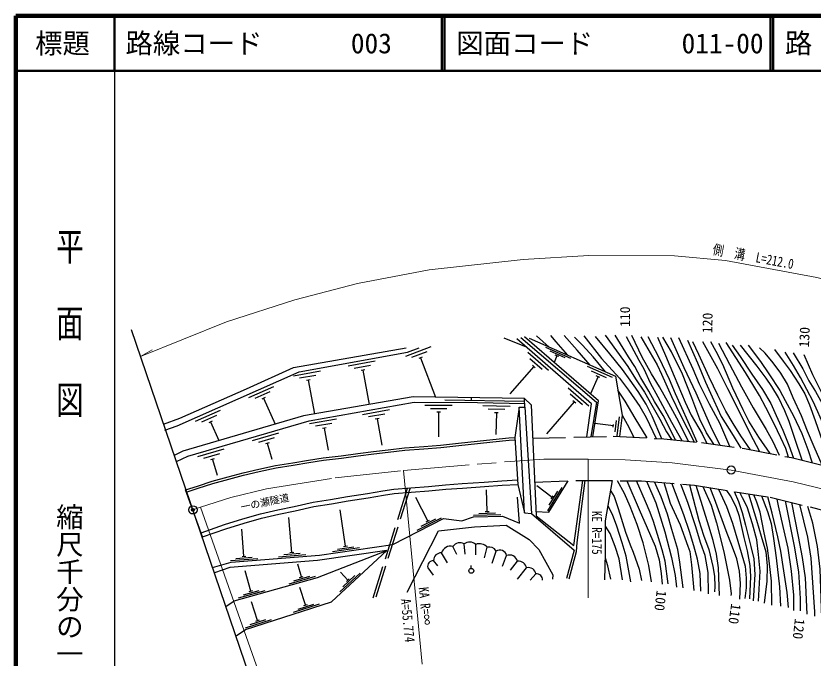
# Model space of a CAD drawing. Units: millimetres at full size, sheet at 1:1000; details may follow other scales. Extents: x 40000 to 680000, y 20000 to 380000.
# Drawn here: x 40000 to 185514, y 262724 to 380000 of the extents above; entities that cross this region are included whole.
import ezdxf
from ezdxf.enums import TextEntityAlignment as Align

# ---------------------------------------------------------------- set-up
doc = ezdxf.new("R2010")
doc.units = ezdxf.units.MM
doc.header["$LTSCALE"] = 1000
doc.header["$PDMODE"] = 32
doc.header["$PDSIZE"] = 500
doc.linetypes.add('CHAIN', pattern=[18.5, 12, -1.5, 3.5, -1.5])
doc.linetypes.add('DASHED', pattern=[7.5, 6, -1.5])
for name, color, linetype, lineweight in [('M-BGD', 7, 'Continuous', 25), ('M-BMK', 2, 'CHAIN', 13), ('M-BMK-OTRS', 5, 'Continuous', 25), ('M-BMK-SRVR', 3, 'Continuous', 25), ('M-STR-HTXT', 7, 'Continuous', 13), ('M-TTL', 2, 'Continuous', 140), ('M-TTL-BAND', 7, 'Continuous', 25), ('M-TTL-LINE', 7, 'Continuous', 50)]:
    doc.layers.add(name, color=color, linetype=linetype, lineweight=lineweight)
for name, color, linetype in [('M-BMK-HTXT', 7, 'Continuous'), ('M-OTRS', 6, 'Continuous'), ('M-TTL-TXT', 7, 'Continuous')]:
    doc.layers.add(name, color=color, linetype=linetype)
doc.styles.add('@ＭＳ ゴシック', font='')
doc.styles.add('ＭＳ ゴシック', font='')
doc.styles.get('@ＭＳ ゴシック').set_extended_font_data('@MS Gothic')
doc.styles.get('ＭＳ ゴシック').set_extended_font_data('MS Gothic')

msp = doc.modelspace()

# ---------------------------------------------------------------- linework, layer by layer
at = {"layer": 'M-BGD'}
for p, q in [((133230, 319505), (129133, 321137)), ((137362, 319514), (135024, 321553)), ((115762, 319574), (111086, 317802)), ((141297, 317455), (136721, 319469)), ((140261, 317583), (137515, 318791)), ((115039, 318658), (112234, 317596)), ((114177, 317690), (113522, 317442)), ((113849, 317566), (116566, 310397)), ((137218, 315215), (133457, 318509)), ((136070, 315422), (133814, 317399)), ((138768, 317913), (138247, 316730)), ((139088, 317772), (138447, 318054)), ((105587, 316918), (100666, 316030)), ((104709, 316150), (101757, 315617)), ((134547, 315959), (130163, 310954)), ((134810, 315728), (134283, 316190)), ((148909, 313942), (144332, 315956)), ((95612, 315118), (90691, 314230)), ((94734, 314350), (91782, 313817)), ((103684, 315355), (102995, 315231)), ((103340, 315293), (104464, 309064)), ((147812, 313933), (145066, 315141)), ((93709, 313555), (93020, 313431)), ((93365, 313493), (94476, 307333)), ((146258, 314125), (144876, 310984)), ((146578, 313984), (145938, 314266)), ((87003, 312279), (82435, 310247)), ((144597, 308753), (140835, 312047)), ((86333, 311325), (83592, 310105)), ((85526, 310309), (84887, 310025)), ((85206, 310167), (87300, 305462)), ((123115, 310295), (123106, 309812)), ((143449, 308960), (141192, 310937)), ((119658, 308825), (114658, 308830)), ((118322, 309908), (132863, 309618)), ((130234, 308667), (125235, 308796)), ((132847, 289227), (131878, 308539)), ((131893, 308571), (132926, 308571)), ((132926, 308571), (134102, 289097)), ((141925, 309497), (136843, 303694)), ((142189, 309267), (141662, 309728)), ((77301, 307963), (72733, 305931)), ((108203, 308035), (103278, 307174)), ((107322, 307272), (104366, 306755)), ((118658, 308226), (115658, 308229)), ((117507, 307627), (116807, 307628)), ((117157, 307627), (117153, 303099)), ((129218, 308093), (126219, 308170)), ((128053, 307523), (127354, 307541)), ((127704, 307532), (127602, 303561)), ((76631, 307008), (73891, 305789)), ((75825, 305993), (75185, 305708)), ((75505, 305850), (77020, 302444)), ((98535, 306345), (93610, 305484)), ((97653, 305582), (94698, 305065)), ((106292, 306483), (105603, 306362)), ((105947, 306422), (106785, 301627)), ((149062, 305145), (145698, 305592)), ((149370, 304045), (149647, 306126)), ((149724, 303291), (150185, 306761)), ((96624, 304793), (95934, 304672)), ((96279, 304732), (96985, 300696)), ((149030, 304902), (149094, 305388)), ((87927, 303809), (83130, 302399)), ((87137, 302951), (84259, 302105)), ((86203, 302051), (85531, 301854)), ((85867, 301952), (86713, 299074)), ((77935, 300872), (73138, 299462)), ((77145, 300015), (74267, 299169)), ((76211, 299115), (75539, 298917)), ((75875, 299016), (76721, 296138)), ((137885, 292075), (135101, 294207)), ((74081, 284835), (70941, 293454)), ((126008, 289485), (125899, 293435)), ((137077, 289634), (139712, 293883)), ((137349, 290642), (138930, 293191)), ((115179, 287757), (112995, 292036)), ((137700, 291777), (138069, 292372)), ((100164, 283145), (99193, 289816)), ((90368, 282032), (89846, 288394)), ((113224, 286086), (117678, 288359)), ((113979, 286808), (116651, 288171)), ((123526, 288816), (128524, 288955)), ((124517, 289144), (127516, 289227)), ((125658, 289476), (126358, 289495)), ((132847, 289227), (134102, 289097)), ((114867, 287598), (115490, 287916)), ((81625, 281315), (81221, 286240)), ((97777, 282191), (102724, 282911)), ((98723, 282632), (101692, 283064)), ((99818, 283094), (100510, 283195)), ((120473, 281614), (119775, 283129)), ((122033, 281711), (121812, 283592)), ((123932, 281565), (123937, 283473)), ((125540, 281040), (126033, 282954)), ((79182, 280513), (84165, 280921)), ((80154, 280894), (83144, 281139)), ((81276, 281287), (81973, 281344)), ((87925, 281230), (92908, 281638)), ((88897, 281610), (91887, 281855)), ((90019, 282003), (90717, 282060)), ((118809, 280111), (117683, 281920)), ((126937, 280080), (127650, 282274)), ((128812, 279530), (129568, 281455)), ((92119, 277554), (91469, 279861)), ((116999, 279545), (116252, 280535)), ((123122, 279107), (123122, 279615)), ((130291, 278770), (131570, 280408)), ((82901, 274957), (81855, 278670)), ((99153, 274833), (102818, 278234)), ((100578, 276973), (99250, 278403)), ((115178, 279193), (116151, 277857)), ((131534, 277129), (133231, 279175)), ((134929, 278078), (133851, 276936)), ((89875, 276299), (94688, 277655)), ((90756, 276859), (93644, 277672)), ((91782, 277459), (92456, 277649)), ((99682, 275733), (101881, 277774)), ((100321, 276735), (100834, 277211)), ((80657, 273702), (85470, 275058)), ((81538, 274262), (84426, 275075)), ((82564, 274862), (83238, 275052)), ((92879, 272417), (91840, 275633)), ((84112, 269586), (83014, 272988)), ((90684, 271078), (95442, 272614)), ((91543, 271671), (94398, 272592)), ((92546, 272309), (93212, 272524)), ((81917, 268247), (86675, 269784)), ((82777, 268840), (85632, 269762)), ((83779, 269479), (84445, 269694))]:
    msp.add_line(p, q, dxfattribs=at)
at = {"layer": 'M-BGD', "linetype": 'DASHED'}
for p, q in [((105196, 273697), (111493, 293769)), ((111938, 293804), (105699, 273857))]:
    msp.add_line(p, q, dxfattribs=at)
at = {"layer": 'M-BGD'}
for points in [[(140757, 318021), (138590, 320497), (137622, 321662)], [(144835, 316227), (142426, 318968), (140105, 321615)], [(147545, 321699), (151693, 315997), (153113, 313725), (154726, 311302), (156086, 308882), (157516, 306353), (158784, 304031), (159657, 302624)], [(160375, 302553), (158130, 307014), (156569, 309600), (155506, 311467), (154079, 313890), (152964, 316000), (151804, 317730), (149378, 321686)], [(162787, 302314), (160645, 306522), (159207, 309222), (157483, 312259), (156031, 314614), (154318, 317686), (152427, 321621)], [(144212, 303115), (145066, 309139), (131459, 321056)], [(132164, 321270), (145985, 309443), (144954, 303132)], [(145308, 303140), (146352, 309704), (132851, 321407)], [(133690, 321130), (149447, 314197), (150679, 307065), (150162, 303170)], [(147632, 314996), (145357, 317755), (143415, 319897), (141976, 321347)], [(143659, 321558), (146900, 317410), (150187, 313813), (151821, 311642), (153898, 308643), (155052, 306636), (156859, 302833)], [(157924, 302780), (156127, 306932), (155033, 309114), (153604, 311388), (152132, 313466), (150743, 315415), (148440, 318275), (145817, 321423)], [(151381, 321433), (153735, 317127), (154639, 315540), (155770, 313020), (157207, 310438), (159701, 305813), (161529, 302439)], [(154089, 321416), (157031, 316253), (157865, 314552), (159662, 310477), (161324, 307062), (163823, 302211)], [(164376, 302156), (162736, 305867), (161559, 308445), (160433, 310957), (159300, 313581), (157438, 317567), (155438, 321366)], [(157121, 321359), (158578, 317961), (160182, 314234), (162167, 309447), (163239, 307100), (165242, 303649), (166137, 301941)], [(167429, 301759), (166079, 303879), (164816, 306375), (163402, 310225), (161701, 314547), (159669, 318640), (158109, 321340)], [(159510, 321286), (161950, 315804), (164140, 311194), (166767, 305079), (168481, 301611)], [(170332, 301350), (168478, 305616), (166592, 309125), (164760, 312769), (163625, 315516), (161020, 321217)], [(162606, 320756), (164440, 316641), (165893, 313138), (167382, 309757), (168719, 306839), (170901, 303344), (172320, 301070)], [(174072, 300769), (172340, 303323), (170911, 305551), (169603, 307827), (168132, 310725), (166568, 314015), (164650, 318157), (163558, 320498)], [(165349, 320524), (168086, 315632), (169873, 311964), (171895, 307990), (173983, 303828), (175707, 300454)], [(177690, 300072), (175598, 303083), (173793, 305999), (172752, 308043), (170897, 312047), (169065, 316324), (167797, 318733), (166857, 320491)], [(168233, 320247), (170270, 316403), (172423, 312242), (174584, 308416), (176951, 304439), (178166, 302303), (179355, 299752)], [(181017, 299432), (180568, 301027), (179657, 302972), (178394, 305496), (176885, 308459), (175745, 310708), (174690, 312406), (173199, 314898), (171432, 317642), (169652, 320375)], [(66964, 305419), (69908, 306549), (82101, 311903), (90651, 315820), (111246, 319406)], [(67158, 304353), (69458, 305130), (91684, 315019), (111470, 318589), (113613, 319401)], [(170770, 319894), (172184, 317792), (174353, 314569), (176299, 311765), (177803, 309231), (178777, 307049), (180017, 304370), (181068, 301607), (181966, 299229)], [(183545, 298845), (182167, 302833), (181157, 305953), (180363, 307866), (179195, 310285), (177993, 312299), (176936, 313848), (175296, 316035), (172298, 319882)], [(173660, 319840), (175916, 316877), (177471, 314612), (179426, 311621), (180401, 309757), (181924, 306936), (183459, 303763), (184590, 300833), (185381, 298399)], [(187169, 297965), (185718, 301306), (184510, 304159), (183377, 306952), (181870, 310260), (180829, 312761), (179622, 314732), (178234, 316614), (176761, 318392), (175730, 319396)], [(178492, 319057), (180066, 316950), (181307, 315224), (182935, 312802), (184001, 310992), (184888, 308970), (185908, 306140), (187239, 302291), (188398, 298817), (189009, 297517)], [(191021, 296985), (190031, 298916), (188832, 301751), (187661, 304766), (186414, 307705), (185508, 309565), (183244, 313978), (181921, 316163), (180411, 318614)], [(181899, 318452), (183637, 315560), (184750, 313344), (185962, 311426), (187462, 308694), (189225, 305201), (190509, 302384), (193104, 296338)], [(194038, 296047), (192899, 300032), (191744, 302826), (190598, 304886), (187038, 311293), (185490, 314473), (183909, 318077)], [(155214, 302916), (153029, 306539), (151242, 309641), (149889, 311639)], [(132831, 310145), (112511, 310459), (92512, 306993), (70491, 300527), (68903, 299747)], [(132926, 308571), (132831, 310145), (134064, 308979)], [(69295, 298602), (71375, 299570), (93519, 306077), (112710, 309432), (124274, 309421), (132888, 309200)], [(131878, 308539), (131068, 303033), (131610, 294441), (132847, 289227)], [(134064, 308979), (134957, 288704), (141852, 283268), (143484, 295156)], [(150679, 307065), (151872, 304891), (152826, 303036)], [(134923, 289469), (137255, 289353), (140815, 295090)], [(140984, 277193), (142352, 282183), (142444, 283849), (143899, 295154)], [(147514, 277015), (147632, 281839), (147651, 287786), (148905, 295127)], [(156021, 276625), (155559, 279654), (154474, 283773), (153378, 287103), (152098, 290401), (151112, 292805), (149812, 295123)], [(151501, 295114), (153785, 289885), (156685, 283169), (157435, 280674), (157793, 278152), (157997, 276193)], [(159071, 276258), (158502, 280400), (157989, 282514), (157123, 285305), (156407, 287661), (155760, 289320), (154947, 291320), (153291, 295104)], [(155085, 295027), (156809, 291091), (158429, 285780), (159672, 281074), (160328, 277801), (160590, 275648)], [(161817, 275554), (161213, 280217), (160858, 282546), (159763, 286212), (158916, 288992), (157808, 292169), (156575, 294903)], [(158289, 294760), (159447, 290990), (161264, 287068), (162631, 283143), (163020, 282174), (163304, 279726), (163743, 275075)], [(165058, 274939), (164882, 278138), (164446, 280791), (163756, 283245), (162983, 285832), (161941, 288908), (159722, 294641)], [(166455, 274443), (166382, 278336), (165834, 281427), (165050, 283635), (164065, 286873), (162632, 291134), (161373, 294504)], [(162969, 294371), (164655, 287825), (165526, 285194), (166507, 282531), (167217, 279470), (167498, 277660), (167588, 275813), (167528, 274826)], [(168454, 274164), (168223, 279178), (167908, 281707), (167308, 284188), (166512, 286807), (164146, 294253)], [(165377, 294056), (166914, 290626), (167903, 287433), (169230, 282142), (170251, 276938), (170560, 274480), (170501, 274133)], [(148576, 293201), (149213, 292212), (149941, 290044), (151300, 285705), (152149, 283409), (152668, 282084), (153755, 278967), (154171, 276896)], [(172146, 273475), (172239, 276358), (172057, 278576), (171591, 280867), (170838, 282995), (169672, 285972), (167525, 291775), (166751, 293835)], [(168230, 293598), (169707, 290394), (170788, 287381), (171811, 284087), (173099, 279527), (173310, 277289), (173308, 275547), (173042, 273613)], [(173989, 273563), (174138, 277612), (174023, 279620), (173564, 282299), (172961, 284747), (172082, 288555), (171478, 290359), (170457, 292347), (169773, 293351)], [(171096, 293139), (171883, 291311), (172602, 289328), (173177, 286986), (174142, 283123), (174689, 280824), (174860, 278004), (174574, 273178)], [(175527, 273109), (175836, 278577), (175575, 281668), (175229, 284331), (174482, 287254), (173477, 290314), (172655, 292013), (172122, 292974)], [(173750, 292713), (175168, 287888), (176061, 285013), (176889, 282134), (177133, 279542), (177094, 276743), (176568, 272725)], [(177992, 272378), (177901, 276792), (177530, 280452), (177200, 282773), (176604, 285624), (175845, 289380), (175269, 291194), (174699, 292561)], [(75895, 279294), (79262, 280219), (95393, 281541), (108801, 283492), (118023, 288198), (121423, 287771), (123512, 288516), (128840, 288664), (131928, 287359), (131575, 292118)], [(176118, 292333), (177170, 289500), (177859, 287290), (178303, 284536), (178807, 281048), (179382, 275753), (179548, 272217)], [(181032, 271986), (180763, 274702), (180182, 278658), (179612, 282224), (179097, 284870), (178027, 289210), (177238, 292154)], [(181980, 271438), (182000, 274221), (181573, 278581), (180949, 282803), (180067, 286726), (179210, 290536), (178989, 291766)], [(180410, 291422), (182076, 283138), (182859, 278460), (183174, 273600), (183144, 271346)], [(184468, 270736), (184142, 277369), (183584, 281110), (182830, 284949), (181620, 291129)], [(152279, 276644), (151422, 281334), (150664, 283742), (149669, 286833), (148889, 288967), (148104, 290440)], [(183027, 290789), (184477, 284799), (185135, 280997), (185768, 271162), (185779, 270367)], [(187097, 270080), (186800, 278950), (186349, 283121), (185471, 287359), (184557, 290419)], [(134102, 289097), (141893, 282428), (140533, 277238)], [(111444, 274753), (117154, 285957), (123721, 286671), (129502, 286970), (133705, 284396), (135450, 282523), (138016, 277927), (137967, 277149)], [(150711, 277029), (150118, 280849), (149385, 283090), (148499, 285468), (147648, 286798)], [(80179, 266765), (81917, 267932), (97623, 273003), (107714, 282369), (95061, 280570), (79039, 279275), (76230, 278315)], [(78341, 272140), (79851, 273163), (95032, 277440), (107714, 282369)], [(148599, 277122), (148071, 279565), (147611, 280966)]]:
    msp.add_lwpolyline(points, dxfattribs=at)
at = {"layer": 'M-BGD', "linetype": 'DASHED'}
for points in [[(70941, 293454), (73154, 294135), (75800, 295002), (78757, 295837), (81465, 296534), (84313, 297230), (87400, 297873), (90542, 298399), (93390, 298879), (96098, 299266), (99384, 299663), (102418, 300081), (105250, 300468), (107928, 300777), (110961, 301118), (114444, 301381), (117508, 301613), (120790, 302000), (124195, 302325), (127030, 302657), (129970, 302927), (131068, 303033)], [(134333, 302887), (149040, 303227), (158266, 302763), (165163, 302078), (173023, 300971), (181570, 299325), (190386, 297182), (201236, 293809), (213390, 289082), (223754, 284268), (233832, 278781), (240166, 274842), (247985, 269292), (255615, 263512), (262233, 257748)], [(71088, 293050), (73284, 293726), (75926, 294591), (78869, 295423), (81570, 296117), (84408, 296812), (87479, 297451), (90613, 297976), (93456, 298455), (96154, 298840), (99439, 299237), (102476, 299656), (105304, 300042), (107976, 300351), (111001, 300690), (114476, 300953), (117550, 301186), (120835, 301573), (124240, 301898), (127074, 302230), (130011, 302500), (131095, 302604)], [(73802, 285598), (78063, 287096), (81411, 288128), (84617, 289066), (87816, 289769), (90796, 290427), (94245, 291186), (97443, 291685), (100522, 292226), (104152, 292800), (106997, 293248), (108962, 293572), (112092, 293816), (115287, 294064), (118414, 294359), (121444, 294592), (125458, 294845), (128684, 295113), (131558, 295252)], [(74081, 284835), (78318, 286324), (81645, 287350), (84818, 288278), (87991, 288975), (90970, 289633), (94395, 290387), (97576, 290883), (100656, 291424), (104278, 291997), (107126, 292446), (109060, 292764), (112156, 293006), (115356, 293255), (118483, 293549), (121501, 293781), (125518, 294034), (128737, 294302), (131610, 294441)], [(134685, 294879), (142828, 295160), (154209, 295099), (163883, 294295), (177672, 292084), (186582, 289930), (194306, 287787), (206421, 283594), (214793, 279872), (223833, 275171), (232782, 269834), (238232, 266410), (245973, 260823), (257039, 251784)]]:
    msp.add_lwpolyline(points, dxfattribs=at)
at = {"layer": 'M-BGD'}
msp.add_circle((123122, 278657), 450, dxfattribs=at)
for centre, radius, start, end in [((121059, 282194), 1588, 61.66193, 143.91818), ((122799, 282178), 1724, 48.67841, 124.92504), ((119374, 281409), 1766, 76.87742, 163.18783), ((124613, 281710), 1888, 41.23377, 110.97307), ((126421, 281616), 1394, 28.16365, 106.15332), ((128302, 281146), 1303, 13.71275, 120.07136), ((117570, 280604), 1320, 85.07689, 182.99725), ((130085, 280006), 1538, 15.14252, 109.61326), ((116266, 279424), 1112, 90.71611, 191.98704), ((131731, 278889), 1527, 10.8013, 96.08377), ((133634, 277936), 1303, 6.28507, 107.97671), ((135072, 277018), 1070, 356.83058, 97.69293)]:
    msp.add_arc(centre, radius, start, end, dxfattribs=at)
at = {"layer": 'M-BMK'}
msp.add_lwpolyline([(72308, 289787), (73705, 290303), (79204, 292021), (85746, 293635), (98282, 295619), (110756, 296974), (130214, 298622), (136339, 299049), (144441, 299062), (151214, 298958), (159804, 298408), (170564, 297059), (181886, 294917), (188179, 293381), (196580, 291043), (204544, 288163), (213194, 284752), (221079, 281285), (226557, 278403), (231847, 275598), (238510, 271484), (243777, 267870), (252714, 261008), (259655, 254788)], dxfattribs=at)
at = {"layer": 'M-BMK-OTRS'}
msp.add_line((85202, 252072), (61074, 322649), dxfattribs=at)
at = {"layer": 'M-BMK-SRVR'}
for centre in [(170564, 297059), (72308, 289787)]:
    msp.add_circle(centre, 750, dxfattribs=at)
at = {"layer": 'M-OTRS'}
msp.add_point((72308, 289787), dxfattribs=at)
at = {"layer": 'M-STR-HTXT'}
for p, q in [((62740, 317773), (64864, 319005)), ((144485, 273730), (144441, 299062)), ((114167, 261625), (110756, 296974)), ((91937, 238576), (73705, 290303))]:
    msp.add_line(p, q, dxfattribs=at)
msp.add_lwpolyline([(282814, 281379), (275073, 288080), (269362, 292780), (259875, 299720), (251960, 304863), (244330, 309444), (238861, 312480), (227600, 317910), (219298, 321622), (211860, 324469), (197311, 329304), (186178, 332219), (169553, 335349), (160191, 336188), (144601, 336267), (132574, 335543), (115413, 333639), (102362, 331114), (90903, 328168), (78441, 324155), (62740, 317773)], dxfattribs=at)
at = {"layer": 'M-TTL'}
for p, q in [((40000, 380000), (40000, 20000)), ((680000, 380000), (40000, 380000))]:
    msp.add_line(p, q, dxfattribs=at)
at = {"layer": 'M-TTL-BAND'}
msp.add_line((58000, 370000), (58000, 20000), dxfattribs=at)
at = {"layer": 'M-TTL-LINE'}
for p, q in [((58000, 380000), (58000, 370000)), ((117750, 380000), (117750, 370000)), ((118250, 380000), (118250, 370000)), ((177750, 380000), (177750, 370000)), ((178250, 380000), (178250, 370000)), ((40000, 370000), (680000, 370000))]:
    msp.add_line(p, q, dxfattribs=at)

# ---------------------------------------------------------------- texts
at = {"layer": 'M-BGD', "style": 'ＭＳ ゴシック'}
for s, rotation, p in [('110', 90, (152650, 325065)), ('120', 89.214, (167704, 323912)), ('130', 87.611, (185393, 321264)), ('100', 263.384, (156216, 273377)), ('110', 261.756, (169780, 270993)), ('120', 263.494, (181455, 268203))]:
    msp.add_text(s, height=1833, rotation=rotation, dxfattribs=at).set_placement(p, align=Align.BOTTOM_CENTER)
at = {"layer": 'M-BMK-HTXT', "style": 'ＭＳ ゴシック'}
msp.add_text('一の瀬隧道', height=1320, rotation=11.876, dxfattribs=at).set_placement((81261, 289214), align=Align.BOTTOM_LEFT)
at = {"layer": 'M-STR-HTXT', "style": 'ＭＳ ゴシック', "width": 0.8}
for s, rotation, p in [('側\u3000溝  L=212.0', 349.339, (174329, 334601)), ('KE R=175', 270.1, (144613, 285600)), ('KA R=∞', 275.511, (113307, 272082)), ('A=55.774', 275.511, (110090, 269444))]:
    msp.add_text(s, height=1833, rotation=rotation, dxfattribs=at).set_placement(p, align=Align.BOTTOM_CENTER)
at = {"layer": 'M-TTL-BAND', "style": '@ＭＳ ゴシック', "width": 1.4}
msp.add_text('平  面  図', height=3666, rotation=270, dxfattribs=at).set_placement((49777, 306475), align=Align.MIDDLE_RIGHT)
at = {"layer": 'M-TTL-BAND', "style": '@ＭＳ ゴシック'}
msp.add_text('縮尺千分の一', height=3666, rotation=270, dxfattribs=at).set_placement((49777, 261030), align=Align.MIDDLE_RIGHT)
at = {"layer": 'M-TTL-TXT', "style": 'ＭＳ ゴシック'}
msp.add_text('標題', height=3666, dxfattribs=at).set_placement((48500, 375000), align=Align.MIDDLE_CENTER)
for s, p in [('路線コード', (60000, 375000)), ('図面コード', (120380, 375000)), ('路 線 名', (180380, 375000)), ('003', (101142, 375000)), ('011-00', (161521, 375000))]:
    msp.add_text(s, height=3666, dxfattribs=at).set_placement(p, align=Align.MIDDLE_LEFT)

doc.saveas('drawing.dxf')
